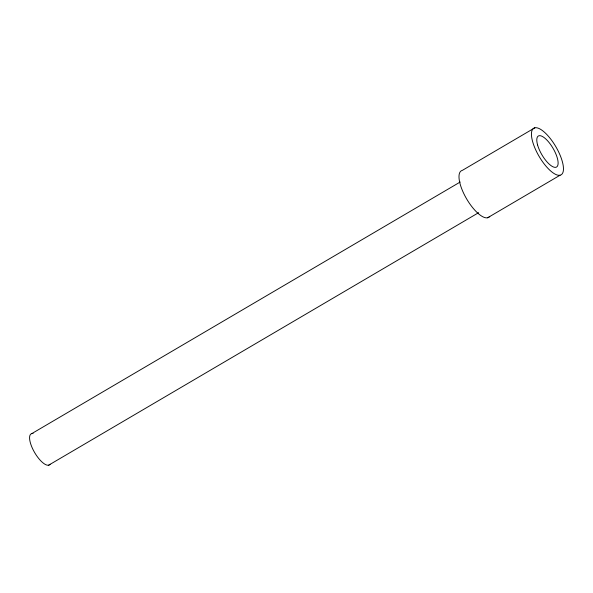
<?xml version="1.0" encoding="UTF-8"?>
<svg xmlns="http://www.w3.org/2000/svg" width="593" height="593" viewBox="0 0 593 593"><rect width="100%" height="100%" fill="white"/><g stroke="black" fill="none" stroke-linecap="round" stroke-linejoin="round"><path stroke-width="0.89" d="M534.819 127.829L462.355 170.376A26.996 9.666 59.6 0 0 466.906 199.374A26.996 9.666 59.6 0 0 489.759 216.363M31.814 433.594L460.19 182.021M48.67 465.171L478.64 212.665M487.646 217.75L560.103 175.202A26.996 9.666 59.6 0 0 549.652 137.732A26.996 9.666 59.6 0 0 532.625 141.601A26.996 9.666 59.6 0 0 560.103 175.202M50.079 464.252A17.998 6.449 59.6 0 1 34.06 451.555A17.998 6.449 59.6 0 1 33.082 433.572M537.569 144.907A17.998 6.449 59.6 0 0 555.886 167.3A17.998 6.449 59.6 0 0 548.918 142.327A17.998 6.449 59.6 0 0 537.569 144.907"/></g></svg>
